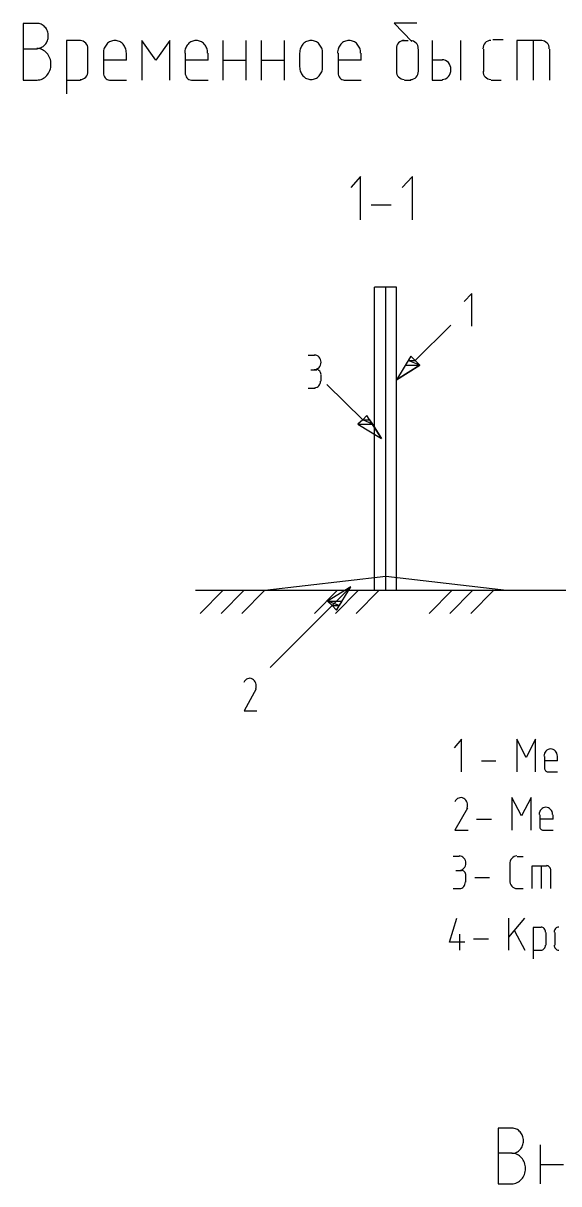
# Model space of a CAD drawing. Header units: millimetres. Extents: x 3063 to 5680, y 734 to 2027.
# Drawn here: x 3377.3 to 3407.1, y 1651 to 1715.4 of the extents above; entities that cross this region are included whole.
import ezdxf

# ---------------------------------------------------------------- set-up
doc = ezdxf.new("R2010")
doc.units = ezdxf.units.MM
doc.linetypes.add('atContinuous2', pattern=[0])
doc.layers.add('UnFound-40', color=7, linetype='Continuous')
doc.layers.add('UnFound-51', color=7, linetype='Continuous')

msp = doc.modelspace()

# ---------------------------------------------------------------- linework, layer by layer
at = {"layer": 'UnFound-40', "color": 0}
for points in [[(3378.114, 1715.382), (3377.343, 1715.382), (3377.343, 1712.236), (3378.114, 1712.236)], [(3378.1, 1713.987), (3378.165, 1713.991), (3378.228, 1714.001), (3378.289, 1714.018), (3378.348, 1714.042), (3378.404, 1714.071), (3378.456, 1714.106), (3378.505, 1714.146), (3378.551, 1714.191), (3378.592, 1714.24), (3378.629, 1714.294), (3378.661, 1714.352), (3378.688, 1714.413), (3378.709, 1714.477), (3378.725, 1714.544), (3378.734, 1714.613), (3378.738, 1714.684), (3378.734, 1714.756), (3378.725, 1714.825), (3378.709, 1714.892), (3378.688, 1714.956), (3378.661, 1715.017), (3378.629, 1715.074), (3378.592, 1715.128), (3378.551, 1715.178), (3378.505, 1715.223), (3378.456, 1715.263), (3378.404, 1715.298), (3378.348, 1715.327), (3378.289, 1715.35), (3378.228, 1715.367), (3378.165, 1715.378), (3378.1, 1715.382)], [(3399.181, 1715.389), (3397.934, 1715.389), (3398.914, 1714.38)], [(3378.1, 1712.236), (3378.18, 1712.241), (3378.258, 1712.254), (3378.334, 1712.275), (3378.406, 1712.305), (3378.475, 1712.342), (3378.539, 1712.386), (3378.6, 1712.436), (3378.656, 1712.492), (3378.707, 1712.555), (3378.752, 1712.622), (3378.791, 1712.694), (3378.824, 1712.771), (3378.851, 1712.851), (3378.87, 1712.935), (3378.882, 1713.022), (3378.886, 1713.112), (3378.882, 1713.201), (3378.87, 1713.288), (3378.851, 1713.372), (3378.824, 1713.452), (3378.791, 1713.529), (3378.752, 1713.601), (3378.707, 1713.668), (3378.656, 1713.731), (3378.6, 1713.787), (3378.539, 1713.837), (3378.475, 1713.881), (3378.406, 1713.918), (3378.334, 1713.948), (3378.258, 1713.969), (3378.18, 1713.982), (3378.1, 1713.987)], [(3380.518, 1714.432), (3379.747, 1714.432), (3379.747, 1711.465)], [(3383.07, 1713.735), (3383.067, 1713.806), (3383.057, 1713.875), (3383.041, 1713.942), (3383.02, 1714.006), (3382.993, 1714.067), (3382.961, 1714.125), (3382.924, 1714.179), (3382.883, 1714.228), (3382.838, 1714.273), (3382.789, 1714.313), (3382.736, 1714.348), (3382.68, 1714.377), (3382.622, 1714.401), (3382.561, 1714.418), (3382.497, 1714.428), (3382.432, 1714.432), (3382.367, 1714.428), (3382.304, 1714.418), (3382.242, 1714.401), (3382.184, 1714.377), (3382.128, 1714.348), (3382.075, 1714.313), (3382.026, 1714.273), (3381.981, 1714.228), (3381.94, 1714.179), (3381.903, 1714.125), (3381.871, 1714.067), (3381.844, 1714.006), (3381.823, 1713.942), (3381.807, 1713.875), (3381.797, 1713.806), (3381.794, 1713.735)], [(3385.474, 1712.236), (3385.474, 1714.432), (3384.702, 1713.334), (3383.931, 1714.432), (3383.931, 1712.236)], [(3387.581, 1713.735), (3387.577, 1713.806), (3387.568, 1713.875), (3387.552, 1713.942), (3387.531, 1714.006), (3387.504, 1714.067), (3387.472, 1714.125), (3387.435, 1714.179), (3387.394, 1714.228), (3387.348, 1714.273), (3387.299, 1714.313), (3387.247, 1714.348), (3387.191, 1714.377), (3387.132, 1714.401), (3387.071, 1714.418), (3387.008, 1714.428), (3386.943, 1714.432), (3386.877, 1714.428), (3386.814, 1714.418), (3386.753, 1714.401), (3386.694, 1714.377), (3386.639, 1714.348), (3386.586, 1714.313), (3386.537, 1714.273), (3386.492, 1714.228), (3386.45, 1714.179), (3386.414, 1714.125), (3386.382, 1714.067), (3386.355, 1714.006), (3386.333, 1713.942), (3386.318, 1713.875), (3386.308, 1713.806), (3386.305, 1713.735)], [(3388.441, 1712.236), (3388.441, 1714.432)], [(3389.717, 1712.236), (3389.717, 1714.432)], [(3390.578, 1712.236), (3390.578, 1714.432)], [(3391.854, 1712.236), (3391.854, 1714.432)], [(3393.961, 1713.735), (3393.957, 1713.806), (3393.948, 1713.875), (3393.932, 1713.942), (3393.911, 1714.006), (3393.884, 1714.067), (3393.852, 1714.125), (3393.815, 1714.179), (3393.774, 1714.228), (3393.729, 1714.273), (3393.679, 1714.313), (3393.627, 1714.348), (3393.571, 1714.377), (3393.512, 1714.401), (3393.451, 1714.418), (3393.388, 1714.428), (3393.323, 1714.432), (3393.258, 1714.428), (3393.194, 1714.418), (3393.133, 1714.401), (3393.074, 1714.377), (3393.019, 1714.348), (3392.966, 1714.313), (3392.917, 1714.273), (3392.872, 1714.228), (3392.83, 1714.179), (3392.794, 1714.125), (3392.762, 1714.067), (3392.735, 1714.006), (3392.713, 1713.942), (3392.698, 1713.875), (3392.688, 1713.806), (3392.685, 1713.735)], [(3396.068, 1713.735), (3396.064, 1713.806), (3396.055, 1713.875), (3396.039, 1713.942), (3396.018, 1714.006), (3395.991, 1714.067), (3395.959, 1714.125), (3395.922, 1714.179), (3395.881, 1714.228), (3395.835, 1714.273), (3395.786, 1714.313), (3395.734, 1714.348), (3395.678, 1714.377), (3395.619, 1714.401), (3395.558, 1714.418), (3395.495, 1714.428), (3395.43, 1714.432), (3395.364, 1714.428), (3395.301, 1714.418), (3395.24, 1714.401), (3395.181, 1714.377), (3395.126, 1714.348), (3395.073, 1714.313), (3395.024, 1714.273), (3394.979, 1714.228), (3394.937, 1714.179), (3394.901, 1714.125), (3394.869, 1714.067), (3394.842, 1714.006), (3394.82, 1713.942), (3394.805, 1713.875), (3394.795, 1713.806), (3394.792, 1713.735)], [(3398.35, 1714.439), (3398.706, 1714.439)], [(3400.044, 1714.432), (3400.044, 1712.236)], [(3401.617, 1714.432), (3401.617, 1712.236)], [(3403.409, 1714.477), (3403.973, 1714.477)], [(3406.127, 1714.432), (3404.733, 1714.432), (3404.733, 1712.236)], [(3405.653, 1714.432), (3405.653, 1712.236)], [(3378.114, 1713.957), (3377.343, 1713.957)], [(3380.934, 1712.711), (3380.934, 1713.957)], [(3381.794, 1713.72), (3381.794, 1712.622)], [(3383.07, 1713.334), (3383.07, 1713.72)], [(3386.334, 1713.72), (3386.334, 1712.622)], [(3387.61, 1713.334), (3387.61, 1713.72)], [(3392.685, 1713.72), (3392.685, 1712.948)], [(3393.961, 1712.948), (3393.961, 1713.72)], [(3394.821, 1713.72), (3394.821, 1712.622)], [(3396.097, 1713.334), (3396.097, 1713.72)], [(3398.086, 1712.711), (3398.086, 1713.957)], [(3399.273, 1713.957), (3399.273, 1712.711)], [(3400.593, 1712.266), (3400.692, 1712.277), (3400.784, 1712.309), (3400.867, 1712.36), (3400.939, 1712.427), (3400.999, 1712.508), (3401.044, 1712.601), (3401.073, 1712.704), (3401.083, 1712.815), (3401.073, 1712.925), (3401.044, 1713.028), (3400.999, 1713.121), (3400.939, 1713.203), (3400.867, 1713.27), (3400.784, 1713.321), (3400.692, 1713.353), (3400.593, 1713.364)], [(3402.893, 1713.957), (3402.893, 1712.711)], [(3406.573, 1712.236), (3406.573, 1713.957)], [(3383.07, 1713.334), (3381.794, 1713.334)], [(3387.61, 1713.334), (3386.334, 1713.334)], [(3388.441, 1713.334), (3389.717, 1713.334)], [(3390.578, 1713.334), (3391.854, 1713.334)], [(3392.685, 1712.963), (3392.688, 1712.892), (3392.698, 1712.822), (3392.713, 1712.756), (3392.735, 1712.691), (3392.762, 1712.63), (3392.794, 1712.573), (3392.83, 1712.519), (3392.872, 1712.47), (3392.917, 1712.425), (3392.966, 1712.385), (3393.019, 1712.35), (3393.074, 1712.321), (3393.133, 1712.297), (3393.194, 1712.28), (3393.258, 1712.269), (3393.323, 1712.266), (3393.388, 1712.269), (3393.451, 1712.28), (3393.512, 1712.297), (3393.571, 1712.321), (3393.627, 1712.35), (3393.679, 1712.385), (3393.729, 1712.425), (3393.774, 1712.47), (3393.815, 1712.519), (3393.852, 1712.573), (3393.884, 1712.63), (3393.911, 1712.691), (3393.932, 1712.756), (3393.948, 1712.822), (3393.957, 1712.892), (3393.961, 1712.963)], [(3396.097, 1713.334), (3394.821, 1713.334)], [(3400.608, 1713.334), (3400.044, 1713.334)], [(3379.747, 1712.236), (3380.518, 1712.236)], [(3381.794, 1712.637), (3381.801, 1712.556), (3381.821, 1712.48), (3381.852, 1712.412), (3381.894, 1712.353), (3381.945, 1712.304), (3382.003, 1712.267), (3382.067, 1712.244), (3382.135, 1712.236)], [(3382.15, 1712.236), (3383.07, 1712.236)], [(3386.334, 1712.637), (3386.341, 1712.556), (3386.361, 1712.48), (3386.393, 1712.412), (3386.434, 1712.353), (3386.485, 1712.304), (3386.543, 1712.267), (3386.607, 1712.244), (3386.676, 1712.236)], [(3386.69, 1712.236), (3387.61, 1712.236)], [(3394.821, 1712.637), (3394.828, 1712.556), (3394.848, 1712.48), (3394.88, 1712.412), (3394.921, 1712.353), (3394.972, 1712.304), (3395.03, 1712.267), (3395.094, 1712.244), (3395.163, 1712.236)], [(3395.177, 1712.236), (3396.097, 1712.236)], [(3398.501, 1712.236), (3398.857, 1712.236)], [(3400.044, 1712.236), (3400.608, 1712.236)], [(3403.308, 1712.236), (3403.872, 1712.236)], [(3396.068, 1704.491), (3396.068, 1706.895), (3395.534, 1706.272)], [(3398.946, 1704.491), (3398.946, 1706.895), (3398.382, 1706.272)], [(3396.661, 1705.322), (3397.759, 1705.322)], [(3396.839, 1683.956), (3396.839, 1700.752)], [(3398.056, 1683.956), (3398.056, 1700.752), (3396.839, 1700.752)], [(3397.462, 1683.956), (3397.462, 1700.752)], [(3398.056, 1683.956), (3398.056, 1700.752)], [(3402.24, 1698.586), (3402.24, 1700.396), (3401.825, 1699.951)], [(3399.094, 1696.687), (3401.083, 1698.645)], [(3393.516, 1696.954), (3393.16, 1696.954)], [(3393.501, 1696.182), (3393.576, 1696.19), (3393.645, 1696.213), (3393.708, 1696.25), (3393.763, 1696.299), (3393.808, 1696.358), (3393.843, 1696.426), (3393.864, 1696.502), (3393.872, 1696.583), (3393.864, 1696.664), (3393.843, 1696.739), (3393.808, 1696.807), (3393.763, 1696.866), (3393.708, 1696.915), (3393.645, 1696.952), (3393.576, 1696.975), (3393.501, 1696.983)], [(3399.094, 1696.687), (3398.857, 1696.924), (3398.056, 1695.618), (3399.362, 1696.42), (3399.094, 1696.687)], [(3398.56, 1696.42), (3399.362, 1696.42), (3398.709, 1696.687)], [(3398.857, 1696.924), (3398.709, 1696.687), (3399.094, 1696.687)], [(3398.709, 1696.687), (3399.094, 1696.687), (3399.362, 1696.42)], [(3393.634, 1696.152), (3393.308, 1696.152)], [(3393.872, 1695.9), (3393.867, 1695.957), (3393.852, 1696.009), (3393.829, 1696.057), (3393.798, 1696.099), (3393.76, 1696.134), (3393.718, 1696.16), (3393.67, 1696.176), (3393.62, 1696.182)], [(3398.56, 1696.42), (3399.362, 1696.42), (3398.056, 1695.618)], [(3393.53, 1695.173), (3393.593, 1695.181), (3393.652, 1695.202), (3393.705, 1695.237), (3393.751, 1695.282), (3393.789, 1695.337), (3393.818, 1695.4), (3393.836, 1695.469), (3393.842, 1695.544)], [(3393.872, 1695.529), (3393.872, 1695.885)], [(3396.186, 1693.393), (3394.198, 1695.351)], [(3393.16, 1695.144), (3393.545, 1695.144)], [(3396.186, 1693.393), (3395.919, 1693.155), (3397.225, 1692.354), (3396.424, 1693.63), (3396.186, 1693.393)], [(3395.919, 1693.155), (3396.721, 1693.155), (3396.186, 1693.393)], [(3396.424, 1693.63), (3396.186, 1693.393), (3396.572, 1693.393)], [(3396.186, 1693.393), (3396.572, 1693.393), (3396.721, 1693.155)], [(3395.919, 1693.155), (3396.721, 1693.155), (3397.225, 1692.354)], [(3386.898, 1683.956), (3489.751, 1683.956)], [(3388.441, 1683.956), (3387.165, 1682.65)], [(3389.599, 1683.956), (3388.323, 1682.65)], [(3390.756, 1683.956), (3389.48, 1682.65)], [(3395.534, 1684.134), (3391.053, 1679.653)], [(3394.792, 1683.956), (3393.516, 1682.65)], [(3395.534, 1684.134), (3394.228, 1683.333), (3395.029, 1683.333)], [(3394.495, 1683.096), (3394.732, 1682.829), (3395.534, 1684.134), (3394.228, 1683.333), (3394.495, 1683.096)], [(3395.949, 1683.956), (3394.673, 1682.65)], [(3397.106, 1683.956), (3395.83, 1682.65)], [(3401.142, 1683.956), (3399.866, 1682.65)], [(3402.299, 1683.956), (3401.023, 1682.65)], [(3403.457, 1683.956), (3402.181, 1682.65)], [(3394.495, 1683.096), (3394.881, 1683.096), (3394.228, 1683.333)], [(3394.228, 1683.333), (3395.029, 1683.333), (3394.881, 1683.096)], [(3394.495, 1683.096), (3394.881, 1683.096), (3394.732, 1682.829)], [(3390.253, 1678.466), (3390.274, 1678.547), (3390.281, 1678.628), (3390.275, 1678.708), (3390.256, 1678.785), (3390.225, 1678.856), (3390.183, 1678.92), (3390.131, 1678.975), (3390.068, 1679.018), (3390, 1679.047), (3389.93, 1679.059), (3389.86, 1679.055), (3389.793, 1679.037), (3389.73, 1679.005), (3389.672, 1678.959), (3389.623, 1678.901), (3389.583, 1678.831)], [(3390.281, 1678.466), (3389.599, 1677.25), (3390.311, 1677.25)], [(3401.676, 1673.867), (3401.676, 1675.677), (3401.261, 1675.202)], [(3405.771, 1673.867), (3405.771, 1675.677), (3405.267, 1674.668), (3404.733, 1675.677), (3404.733, 1673.867)], [(3406.988, 1674.742), (3406.98, 1674.823), (3406.959, 1674.899), (3406.925, 1674.967), (3406.879, 1675.026), (3406.824, 1675.075), (3406.761, 1675.111), (3406.692, 1675.135), (3406.617, 1675.143), (3406.542, 1675.135), (3406.473, 1675.111), (3406.41, 1675.075), (3406.355, 1675.026), (3406.309, 1674.967), (3406.275, 1674.899), (3406.254, 1674.823), (3406.246, 1674.742)], [(3406.276, 1674.727), (3406.276, 1674.074)], [(3406.988, 1674.49), (3406.988, 1674.727)], [(3402.774, 1674.49), (3403.575, 1674.49)], [(3406.988, 1674.49), (3406.276, 1674.49)], [(3406.276, 1674.089), (3406.28, 1674.045), (3406.291, 1674.003), (3406.309, 1673.965), (3406.332, 1673.932), (3406.361, 1673.905), (3406.394, 1673.884), (3406.43, 1673.871), (3406.469, 1673.867)], [(3406.483, 1673.867), (3406.988, 1673.867)], [(3401.974, 1671.849), (3401.996, 1671.929), (3402.003, 1672.01), (3401.996, 1672.09), (3401.978, 1672.167), (3401.947, 1672.239), (3401.905, 1672.303), (3401.852, 1672.358), (3401.79, 1672.401), (3401.721, 1672.429), (3401.651, 1672.441), (3401.582, 1672.438), (3401.515, 1672.42), (3401.451, 1672.388), (3401.394, 1672.342), (3401.344, 1672.284), (3401.304, 1672.214)], [(3405.534, 1670.632), (3405.534, 1672.442), (3405, 1671.433), (3404.466, 1672.442), (3404.466, 1670.632)], [(3402.003, 1671.849), (3401.29, 1670.632), (3402.032, 1670.632)], [(3406.721, 1671.508), (3406.713, 1671.589), (3406.692, 1671.664), (3406.658, 1671.732), (3406.612, 1671.791), (3406.557, 1671.84), (3406.494, 1671.877), (3406.425, 1671.9), (3406.35, 1671.908), (3406.275, 1671.9), (3406.206, 1671.877), (3406.143, 1671.84), (3406.088, 1671.791), (3406.042, 1671.732), (3406.008, 1671.664), (3405.987, 1671.589), (3405.979, 1671.508)], [(3402.507, 1671.255), (3403.338, 1671.255)], [(3406.009, 1671.493), (3406.009, 1670.84)], [(3406.751, 1671.255), (3406.009, 1671.255)], [(3406.751, 1671.255), (3406.751, 1671.493)], [(3406.009, 1670.855), (3406.013, 1670.81), (3406.024, 1670.769), (3406.042, 1670.731), (3406.065, 1670.698), (3406.094, 1670.671), (3406.126, 1670.65), (3406.163, 1670.637), (3406.202, 1670.632)], [(3406.216, 1670.632), (3406.751, 1670.632)], [(3401.557, 1669.178), (3401.201, 1669.178)], [(3401.543, 1668.407), (3401.617, 1668.415), (3401.687, 1668.438), (3401.75, 1668.475), (3401.805, 1668.523), (3401.85, 1668.583), (3401.884, 1668.651), (3401.906, 1668.726), (3401.914, 1668.807), (3401.906, 1668.888), (3401.884, 1668.964), (3401.85, 1669.032), (3401.805, 1669.091), (3401.75, 1669.14), (3401.687, 1669.177), (3401.617, 1669.2), (3401.543, 1669.208)], [(3404.748, 1669.208), (3404.667, 1669.199), (3404.592, 1669.172), (3404.523, 1669.13), (3404.464, 1669.074), (3404.415, 1669.006), (3404.378, 1668.927), (3404.355, 1668.841), (3404.347, 1668.748)], [(3404.762, 1669.178), (3405.089, 1669.178)], [(3401.676, 1668.377), (3401.35, 1668.377)], [(3401.914, 1668.125), (3401.908, 1668.181), (3401.894, 1668.234), (3401.87, 1668.282), (3401.84, 1668.324), (3401.802, 1668.358), (3401.759, 1668.384), (3401.712, 1668.401), (3401.661, 1668.407)], [(3404.347, 1668.733), (3404.347, 1667.843)], [(3406.394, 1668.644), (3405.564, 1668.644), (3405.564, 1667.398)], [(3406.098, 1668.644), (3406.098, 1667.398)], [(3406.632, 1668.392), (3406.627, 1668.448), (3406.612, 1668.501), (3406.589, 1668.549), (3406.558, 1668.591), (3406.521, 1668.625), (3406.478, 1668.651), (3406.43, 1668.668), (3406.38, 1668.674)], [(3406.632, 1667.398), (3406.632, 1668.377)], [(3401.572, 1667.398), (3401.635, 1667.405), (3401.694, 1667.427), (3401.747, 1667.461), (3401.793, 1667.506), (3401.831, 1667.561), (3401.859, 1667.624), (3401.878, 1667.694), (3401.884, 1667.769)], [(3401.914, 1667.754), (3401.914, 1668.11)], [(3402.418, 1668.021), (3403.219, 1668.021)], [(3404.347, 1667.858), (3404.355, 1667.765), (3404.378, 1667.678), (3404.415, 1667.6), (3404.464, 1667.532), (3404.523, 1667.476), (3404.592, 1667.434), (3404.667, 1667.407), (3404.748, 1667.398)], [(3401.201, 1667.398), (3401.587, 1667.398)], [(3404.762, 1667.398), (3405.089, 1667.398)], [(3401.854, 1664.43), (3400.994, 1664.43), (3401.409, 1665.766)], [(3404.288, 1664.697), (3405.178, 1665.766)], [(3404.288, 1663.985), (3404.288, 1665.766)], [(3406.098, 1665.231), (3405.653, 1665.231), (3405.653, 1663.51)], [(3406.335, 1664.979), (3406.33, 1665.036), (3406.315, 1665.088), (3406.292, 1665.136), (3406.261, 1665.178), (3406.224, 1665.213), (3406.181, 1665.239), (3406.134, 1665.255), (3406.083, 1665.261)], [(3407.062, 1665.261), (3407.011, 1665.255), (3406.964, 1665.239), (3406.921, 1665.213), (3406.884, 1665.178), (3406.853, 1665.136), (3406.83, 1665.088), (3406.815, 1665.036), (3406.81, 1664.979)], [(3401.557, 1664.875), (3401.557, 1663.985)], [(3402.329, 1664.608), (3403.16, 1664.608)], [(3404.614, 1665.053), (3405.178, 1663.985)], [(3406.365, 1664.252), (3406.365, 1664.964)], [(3406.84, 1664.964), (3406.84, 1664.252)], [(3405.653, 1663.985), (3406.098, 1663.985)], [(3406.083, 1663.985), (3406.134, 1663.991), (3406.181, 1664.007), (3406.224, 1664.034), (3406.261, 1664.068), (3406.292, 1664.11), (3406.315, 1664.158), (3406.33, 1664.211), (3406.335, 1664.267)], [(3406.81, 1664.267), (3406.815, 1664.211), (3406.83, 1664.158), (3406.853, 1664.11), (3406.884, 1664.068), (3406.921, 1664.034), (3406.964, 1664.007), (3407.011, 1663.991), (3407.062, 1663.985)], [(3404.481, 1654.112), (3403.71, 1654.112), (3403.71, 1651.026), (3404.481, 1651.026)], [(3404.467, 1652.717), (3404.532, 1652.721), (3404.595, 1652.732), (3404.657, 1652.749), (3404.715, 1652.772), (3404.771, 1652.802), (3404.824, 1652.836), (3404.873, 1652.877), (3404.918, 1652.921), (3404.959, 1652.971), (3404.996, 1653.025), (3405.028, 1653.082), (3405.054, 1653.143), (3405.076, 1653.207), (3405.092, 1653.274), (3405.101, 1653.343), (3405.105, 1653.415), (3405.101, 1653.486), (3405.092, 1653.556), (3405.076, 1653.622), (3405.054, 1653.687), (3405.028, 1653.748), (3404.996, 1653.805), (3404.959, 1653.859), (3404.918, 1653.908), (3404.873, 1653.953), (3404.824, 1653.993), (3404.771, 1654.028), (3404.715, 1654.057), (3404.657, 1654.081), (3404.595, 1654.098), (3404.532, 1654.109), (3404.467, 1654.112)], [(3406.054, 1651.026), (3406.054, 1653.192)], [(3404.481, 1652.717), (3403.71, 1652.717)], [(3404.467, 1651.026), (3404.544, 1651.03), (3404.619, 1651.043), (3404.692, 1651.064), (3404.761, 1651.093), (3404.827, 1651.128), (3404.89, 1651.171), (3404.948, 1651.22), (3405.002, 1651.274), (3405.051, 1651.334), (3405.094, 1651.399), (3405.132, 1651.469), (3405.164, 1651.543), (3405.189, 1651.621), (3405.208, 1651.702), (3405.219, 1651.785), (3405.223, 1651.872), (3405.219, 1651.958), (3405.208, 1652.042), (3405.189, 1652.123), (3405.164, 1652.2), (3405.132, 1652.274), (3405.094, 1652.344), (3405.051, 1652.409), (3405.002, 1652.469), (3404.948, 1652.524), (3404.89, 1652.573), (3404.827, 1652.615), (3404.761, 1652.651), (3404.692, 1652.679), (3404.619, 1652.7), (3404.544, 1652.713), (3404.467, 1652.717)], [(3406.054, 1652.094), (3407.33, 1652.094)]]:
    msp.add_lwpolyline(points, dxfattribs=at)
at = {"layer": 'UnFound-40', "color": 0, "linetype": 'atContinuous2'}
for centre, radius, start, end in [((3380.483, 1713.98), 0.451, 358.97297, 87.41175), ((3398.493, 1713.993), 0.439, 90.8746, 182.72993), ((3398.822, 1713.98), 0.451, 358.97297, 87.41175), ((3403.3, 1713.993), 0.439, 90.8746, 182.72993), ((3406.092, 1713.98), 0.451, 358.97297, 87.41175), ((3380.497, 1712.705), 0.439, 270.87459, 2.72992), ((3398.507, 1712.718), 0.451, 178.97297, 267.41176), ((3398.836, 1712.705), 0.439, 270.87459, 2.72992), ((3403.314, 1712.718), 0.451, 178.97297, 267.41176)]:
    msp.add_arc(centre, radius, start, end, dxfattribs=at)
at = {"layer": 'UnFound-51', "color": 251, "true_color": 0x545454}
msp.add_lwpolyline([(3390.756, 1683.956), (3397.462, 1684.728), (3404.169, 1683.956)], dxfattribs=at)

doc.saveas('drawing.dxf')
